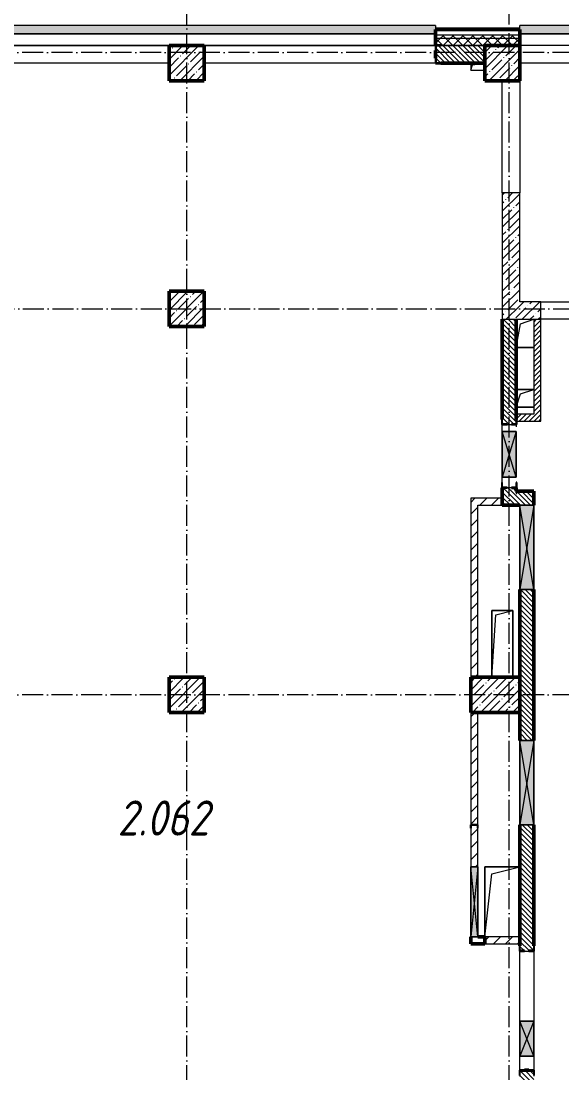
# Model space of a CAD drawing. Header units: millimetres. Extents: x -213536 to 1564669, y -45299 to 942238.
# Drawn here: x -8104 to -390, y 492109 to 507097 of the extents above; entities that cross this region are included whole.
import ezdxf

# ---------------------------------------------------------------- set-up
doc = ezdxf.new("R2010")
doc.units = ezdxf.units.MM
doc.linetypes.add('50_200_ШТРИХ_1Т_ш5_п1_п1_', pattern=[700, 500, -100, 0, -100])
for name, color, linetype, lineweight in [('3.1) ЖБ окна 1.2 м', 102, 'Continuous', 30), ('A-DETL-GENF-OTLN', 7, 'Continuous', 9), ('A-FLOR-____-OTLN', 7, 'Continuous', 9), ('A-GENM-____-MCUT', 7, 'Continuous', 25), ('A-GENM-____-OTLN', 7, 'Continuous', 9), ('A-GENM-____-OTLN-1', 7, 'Continuous', 25), ('A-GLAZ-____-OTLN', 7, 'Continuous', 9), ('A-WALL-____-MCUT-1', 7, 'Continuous', 9), ('A-WALL-____-MCUT-2', 7, 'Continuous', 50), ('A-WALL-____-MCUT-3', 7, 'Continuous', 9), ('A-WALL-____-OTLN', 7, 'Continuous', 9), ('A-WALL-____-PATT-1', 7, 'Continuous', 9), ('A-WALL-FNSH-MCUT-1', 7, 'Continuous', 9), ('I-WALL-____-OTLN', 7, 'Continuous', 9), ('S-COLS-____-MCUT', 7, 'Continuous', 50), ('S-COLS-____-OTLN', 7, 'Continuous', 9), ('S-GRID-____-OTLN-1', 7, '50_200_ШТРИХ_1Т_ш5_п1_п1_', 9), ('Марки помещений', 7, 'Continuous', 9)]:
    doc.layers.add(name, color=color, linetype=linetype, lineweight=lineweight)
doc.layers.add('A-GLAZ-____-OTLN-1', color=7, linetype='Continuous', lineweight=9, true_color=0xc0c0c0)
doc.styles.add('ISOCPEUR_I_3', font='isocpeui.ttf', dxfattribs={"width": 0.85, "height": 2.2})
pattern_1 = [(45, (-15591.66, 459015.94), (-70.71068, 70.71068), []), (135, (-15591.66, 459015.94), (-70.71068, -70.71068), [])]
pattern_2 = [(45, (-15591.66, 459015.94), (-114.04925, 114.04925), []), (45, (-15477.61, 459015.94), (-114.04925, 114.04925), [201.612, -40.322, 3.353, -36.97])]
pattern_3 = [(45, (-15591.663, 459015.94), (-35.35534, 35.35534), [])]
pattern_4 = [(45, (-15591.66, 459015.94), (-84.8528, 84.8528), [])]
pattern_5 = [(135, (-15591.663, 459015.94), (-35.35534, -35.35534), [])]

# ---------------------------------------------------------------- blocks, each defined once
blk = doc.blocks.new('BSC_Колонна _Прямоугольная - 500х500-V7-АР1_План отверстий 2 этажа в осях 1-64_А-ГГ')
at = {"layer": 'S-COLS-____-OTLN'}
h = blk.add_hatch(dxfattribs=at)
h.set_pattern_fill('FP_33', color=256, style=0, pattern_type=2)
h.set_pattern_definition([(45, (-9850, -43981.04), (-114.04925, 114.04925), []), (45, (-9735.95, -43981.04), (-114.04925, 114.04925), [201.613, -40.323, 3.353, -36.97])])
h.paths.add_polyline_path([(-250, -250), (250, -250), (250, 250), (-250, 250)], flags=0)
at = {"layer": 'S-COLS-____-MCUT'}
for p, q in [((250, 250), (-250, 250)), ((-250, 250), (-250, -250)), ((250, -250), (250, 250)), ((-250, -250), (250, -250))]:
    blk.add_line(p, q, dxfattribs=at)
blk = doc.blocks.new('BSC_Колонна _Прямоугольная - 500х500-V73-АР1_План отверстий 2 этажа в осях 1-64_А-ГГ')
at = {"layer": 'S-COLS-____-OTLN'}
h = blk.add_hatch(dxfattribs=at)
h.set_pattern_fill('FP_102', color=256, style=0, pattern_type=2)
h.set_pattern_definition([(45, (-9850, -47481.04), (-114.04925, 114.04925), []), (45, (-9735.95, -47481.04), (-114.04925, 114.04925), [201.613, -40.323, 3.353, -36.97])])
h.paths.add_polyline_path([(-250, -250), (250, -250), (250, 250), (-250, 250)], flags=0)
at = {"layer": 'S-COLS-____-MCUT'}
for p, q in [((250, 250), (-250, 250)), ((-250, 250), (-250, -250)), ((250, -250), (250, 250)), ((-250, -250), (250, -250))]:
    blk.add_line(p, q, dxfattribs=at)
blk = doc.blocks.new('BSC_Колонна _Прямоугольная - 500х500-V74-АР1_План отверстий 2 этажа в осях 1-64_А-ГГ')
at = {"layer": 'S-COLS-____-OTLN'}
h = blk.add_hatch(dxfattribs=at)
h.set_pattern_fill('FP_103', color=256, style=0, pattern_type=2)
h.set_pattern_definition([(45, (-9850, -38481.04), (-114.04925, 114.04925), []), (45, (-9735.95, -38481.04), (-114.04925, 114.04925), [201.613, -40.323, 3.353, -36.97])])
h.paths.add_polyline_path([(-250, -250), (250, -250), (250, 250), (-250, 250)], flags=0)
at = {"layer": 'S-COLS-____-MCUT'}
for p, q in [((250, 250), (-250, 250)), ((-250, 250), (-250, -250)), ((250, -250), (250, 250)), ((-250, -250), (250, -250))]:
    blk.add_line(p, q, dxfattribs=at)
blk = doc.blocks.new('BSC_Колонна _Прямоугольная - 500х700-V109-АР1_План отверстий 2 этажа в осях 1-64_А-ГГ')
at = {"layer": 'S-COLS-____-OTLN'}
h = blk.add_hatch(dxfattribs=at)
h.set_pattern_fill('FP_138', color=256, style=0, pattern_type=2)
h.set_pattern_definition([(315, (-38481.04, 14250), (114.04925, 114.04925), []), (315, (-38481.04, 14135.95), (114.04925, 114.04925), [201.613, -40.323, 3.353, -36.97])])
h.paths.add_polyline_path([(-250, -350), (250, -350), (250, 350), (-250, 350), (-250, 124)], flags=0)
at = {"layer": 'S-COLS-____-MCUT'}
for p, q in [((250, 350), (-250, 350)), ((-250, 350), (-250, -350)), ((250, -350), (250, 350)), ((-250, -350), (250, -350))]:
    blk.add_line(p, q, dxfattribs=at)
blk = doc.blocks.new('Отлив_СКБ - Отлив витража_120_НВФ-31885342-АР1_План отверстий 2 этажа в осях 1-64_А-ГГ')
at = {"layer": 'A-GLAZ-____-OTLN-1'}
for points in [[(0, 0), (0, -2), (7800, -2), (7800, 0), (2809, 0)], [(0, -2), (0, -120), (7800, -120), (7800, -2), (2809, -2)]]:
    blk.add_hatch(color=256, dxfattribs=at).paths.add_polyline_path(points, flags=0)
at = {"layer": 'A-GLAZ-____-OTLN'}
for p, q in [((0, 0), (7800, 0)), ((7800, -2), (0, -2)), ((0, -120), (0, -83)), ((0, -120), (7800, -120)), ((7800, -83), (7800, -120))]:
    blk.add_line(p, q, dxfattribs=at)
blk = doc.blocks.new('Фахверк_СКБ_Уголок - 250_2700-27497298-АР1_План отверстий 2 этажа в осях 1-64_А-ГГ')
at = {"layer": 'A-GENM-____-MCUT'}
for p, q in [((200, 181), (125, 181)), ((125, 181), (125, 106)), ((131, 106), (131, 175)), ((131, 175), (200, 175)), ((200, 175), (200, 181)), ((125, 106), (131, 106)), ((131, -6), (125, -6)), ((125, -6), (125, -81)), ((125, -81), (200, -81)), ((131, -75), (131, -6)), ((200, -75), (131, -75)), ((200, -81), (200, -75))]:
    blk.add_line(p, q, dxfattribs=at)
blk = doc.blocks.new('154_Стойка_СКБ_Уголок - СМ-2480_200-28346303-АР1_План отверстий 2 этажа в осях 1-64_А-ГГ')
at = {"layer": 'A-GENM-____-MCUT'}
for p, q in [((125, 156), (125, 81)), ((200, 156), (125, 156)), ((131, 81), (131, 150)), ((131, 150), (200, 150)), ((200, 150), (200, 156)), ((125, 81), (131, 81)), ((131, 19), (125, 19)), ((125, 19), (125, -56)), ((131, -50), (131, 19)), ((125, -56), (200, -56)), ((200, -50), (131, -50)), ((200, -56), (200, -50))]:
    blk.add_line(p, q, dxfattribs=at)
blk = doc.blocks.new('Стойка_Влож_Полоса боковая - Полоса-28213942-АР1_План отверстий 2 этажа в осях 1-64_А-ГГ')
at = {"layer": 'A-GENM-____-OTLN'}
for p, q in [((-5, 60), (0, 60)), ((-5, -60), (-5, 60)), ((0, 31), (0, -31)), ((0, -60), (-5, -60))]:
    blk.add_line(p, q, dxfattribs=at)
blk = doc.blocks.new('Фахверк_СКБ_Уголок - 200_3960-28268576-АР1_План отверстий 2 этажа в осях 1-64_А-ГГ')
at = {"layer": 'A-GENM-____-MCUT'}
for p, q in [((200, 156), (125, 156)), ((125, 156), (125, 81)), ((131, 81), (131, 150)), ((131, 150), (200, 150)), ((200, 150), (200, 156)), ((125, 81), (131, 81)), ((131, 19), (125, 19)), ((125, 19), (125, -56)), ((131, -50), (131, 19)), ((125, -56), (200, -56)), ((200, -50), (131, -50)), ((200, -56), (200, -50))]:
    blk.add_line(p, q, dxfattribs=at)
blk = doc.blocks.new('154_Стойка_СКБ_Уголок - СМ-2480_200-28447058-АР1_План отверстий 2 этажа в осях 1-64_А-ГГ')
at = {"layer": 'A-GENM-____-MCUT'}
for p, q in [((125, 156), (125, 81)), ((200, 156), (125, 156)), ((131, 81), (131, 150)), ((131, 150), (200, 150)), ((200, 150), (200, 156)), ((125, 81), (131, 81)), ((131, 19), (125, 19)), ((125, 19), (125, -56)), ((131, -50), (131, 19)), ((125, -56), (200, -56)), ((200, -50), (131, -50)), ((200, -56), (200, -50))]:
    blk.add_line(p, q, dxfattribs=at)
blk = doc.blocks.new('Стойка_Влож_Полоса боковая - Полоса-28346330-АР1_План отверстий 2 этажа в осях 1-64_А-ГГ')
at = {"layer": 'A-GENM-____-OTLN'}
for p, q in [((-5, -31), (-5, 31)), ((0, 31), (0, -31))]:
    blk.add_line(p, q, dxfattribs=at)
blk = doc.blocks.new('Стойка_Влож_Уголок - Уголок-28346305-АР1_План отверстий 2 этажа в осях 1-64_А-ГГ')
at = {"layer": 'A-GENM-____-MCUT'}
for p, q in [((75, 75), (0, 75)), ((0, 0), (6, 0)), ((6, 69), (75, 69)), ((6, 0), (6, 69)), ((75, 69), (75, 75))]:
    blk.add_line(p, q, dxfattribs=at)
blk = doc.blocks.new('154_Фахверк_СКБ_Швеллер - Тип_100_3960-28318856-АР1_План отверстий 2 этажа в осях 1-64_А-ГГ')
at = {"layer": 'A-GENM-____-MCUT'}
for p, q in [((175, 50), (125, 50)), ((125, 50), (125, -50)), ((128, 47), (175, 47)), ((128, -47), (128, 47)), ((175, 47), (175, 50)), ((125, -50), (175, -50)), ((175, -47), (128, -47)), ((175, -50), (175, -47))]:
    blk.add_line(p, q, dxfattribs=at)
blk = doc.blocks.new('AR_Отверстие прямоугольное _в плите_ - AR_Отверстие прямоугольное _в плите_-30459204-АР1_План отверстий 2 этажа в осях 1-64_А-ГГ')
at = {"layer": 'A-GENM-____-OTLN'}
for p, q in [((-63, 137), (125, 200)), ((-125, -200), (-63, 137)), ((-125, -200), (125, -200))]:
    blk.add_line(p, q, dxfattribs=at)
blk = doc.blocks.new('AR_Отверстие прямоугольное _в плите_ - AR_Отверстие прямоугольное _в плите_-30458064-АР1_План отверстий 2 этажа в осях 1-64_А-ГГ')
at = {"layer": 'A-GENM-____-OTLN'}
for p, q in [((125, 125), (-125, 125)), ((-125, -125), (-63, 63)), ((-63, 63), (125, 125)), ((-125, -125), (125, -125))]:
    blk.add_line(p, q, dxfattribs=at)
blk = doc.blocks.new('AR_Отверстие прямоугольное _в плите_ - AR_Отверстие прямоугольное _в плите_-V165-АР1_План отверстий 2 этажа в осях 1-64_А-ГГ')
at = {"layer": 'A-GENM-____-OTLN'}
for p, q in [((-100, 50), (-100, -50)), ((-100, -50), (-75, 25)), ((-75, 25), (100, 50)), ((-100, -50), (100, -50))]:
    blk.add_line(p, q, dxfattribs=at)
blk = doc.blocks.new('AR_Отверстие прямоугольное _в плите_ - AR_Отверстие прямоугольное _в плите_-30553070-АР1_План отверстий 2 этажа в осях 1-64_А-ГГ')
at = {"layer": 'A-GENM-____-OTLN'}
for p, q in [((150, 475), (-150, 475)), ((-150, 475), (-150, -475)), ((-90, 415), (150, 475)), ((150, -475), (150, 475)), ((-150, -475), (-90, 415))]:
    blk.add_line(p, q, dxfattribs=at)
blk = doc.blocks.new('AR_Отверстие прямоугольное _в плите_ - AR_Отверстие прямоугольное _в плите_-V191-АР1_План отверстий 2 этажа в осях 1-64_А-ГГ')
at = {"layer": 'A-GENM-____-OTLN'}
for p, q in [((250, 500), (-250, 500)), ((-250, 500), (-250, -500)), ((-150, 400), (250, 500)), ((-250, -500), (-150, 400))]:
    blk.add_line(p, q, dxfattribs=at)
blk = doc.blocks.new('Отлив_СКБ - Отлив витража_120_НВФ-31885289-АР1_План отверстий 2 этажа в осях 1-64_А-ГГ')
at = {"layer": 'A-GLAZ-____-OTLN-1'}
for points in [[(1000, 2), (1000, 120), (0, 120), (0, 2)], [(1000, 0), (1000, 2), (0, 2), (0, 0)]]:
    blk.add_hatch(color=256, dxfattribs=at).paths.add_polyline_path(points, flags=0)
at = {"layer": 'A-GLAZ-____-OTLN'}
for p, q in [((0, 83), (0, 120)), ((1000, 120), (0, 120)), ((0, 2), (1000, 2)), ((1000, 120), (1000, 83)), ((1000, 0), (0, 0))]:
    blk.add_line(p, q, dxfattribs=at)
blk = doc.blocks.new('AR_Отверстие прямоугольное _в стене_ - AR_Отверстие прямоугольное _в стене__ОВ-36896535-АР1_План отверстий 2 этажа в осях 1-64_А-ГГ')
at = {"layer": 'A-GLAZ-____-OTLN'}
blk.add_hatch(color=256, dxfattribs=at).paths.add_polyline_path([(600, -100), (600, 100), (-600, 100), (-600, -100)], flags=0)
at = {"layer": 'A-DETL-GENF-OTLN'}
for p, q in [((-600, -100), (-600, 100)), ((-600, 100), (600, 100)), ((600, 100), (-600, -100)), ((-600, 100), (600, -100)), ((600, 100), (-600, 100)), ((-600, 100), (-600, -100)), ((600, 100), (600, -100)), ((600, -100), (600, 100)), ((600, -100), (-600, -100)), ((-600, -100), (600, -100))]:
    blk.add_line(p, q, dxfattribs=at)
blk = doc.blocks.new('AR_Отверстие прямоугольное _в стене__БезПР - AR_Отверстие прямоугольное _в стене__БезПР-36788778-АР1_План отверстий 2 этажа в осях 1-64_А-ГГ')
at = {"layer": 'A-GLAZ-____-OTLN'}
blk.add_hatch(color=256, dxfattribs=at).paths.add_polyline_path([(325, -100), (325, 100), (-325, 100), (-325, -100), (-110, -100)], flags=0)
at = {"layer": 'A-DETL-GENF-OTLN'}
for p, q in [((-325, -100), (-325, 100)), ((-325, 100), (325, 100)), ((325, 100), (-325, -100)), ((-325, 100), (325, -100)), ((325, 100), (-325, 100)), ((-325, 100), (-325, -100)), ((325, 100), (325, -100)), ((325, -100), (325, 100)), ((325, -100), (-325, -100)), ((-325, -100), (325, -100))]:
    blk.add_line(p, q, dxfattribs=at)
at = {"layer": 'A-GLAZ-____-OTLN'}
blk.add_line((325, 100), (-325, 100), dxfattribs=at)
blk = doc.blocks.new('AR_Отверстие прямоугольное _в стене_ - AR_Отверстие прямоугольное _в стене__ОВ-36897900-АР1_План отверстий 2 этажа в осях 1-64_А-ГГ')
at = {"layer": 'A-GLAZ-____-OTLN'}
blk.add_hatch(color=256, dxfattribs=at).paths.add_polyline_path([(500, -50), (500, 50), (-500, 50), (-500, -50), (395, -50)], flags=0)
at = {"layer": 'A-DETL-GENF-OTLN'}
for p, q in [((-500, -50), (-500, 50)), ((-500, 50), (500, 50)), ((500, 50), (-500, -50)), ((-500, 50), (500, -50)), ((500, 50), (-500, 50)), ((-500, 50), (-500, -50)), ((500, 50), (500, -50)), ((500, -50), (500, 50)), ((500, -50), (-500, -50)), ((-500, -50), (500, -50))]:
    blk.add_line(p, q, dxfattribs=at)
blk = doc.blocks.new('AR_Отверстие прямоугольное _в стене__БезПР - AR_Отверстие прямоугольное _в стене__БезПР-36789077-АР1_План отверстий 2 этажа в осях 1-64_А-ГГ')
at = {"layer": 'A-GLAZ-____-OTLN'}
blk.add_hatch(color=256, dxfattribs=at).paths.add_polyline_path([(600, -100), (600, 100), (-600, 100), (-600, -100), (285, -100)], flags=0)
at = {"layer": 'A-DETL-GENF-OTLN'}
for p, q in [((-600, -100), (-600, 100)), ((-600, 100), (600, 100)), ((600, 100), (-600, -100)), ((-600, 100), (600, -100)), ((600, 100), (-600, 100)), ((-600, 100), (-600, -100)), ((600, 100), (600, -100)), ((600, -100), (600, 100)), ((600, -100), (-600, -100)), ((-600, -100), (600, -100))]:
    blk.add_line(p, q, dxfattribs=at)
at = {"layer": 'A-GLAZ-____-OTLN'}
blk.add_line((600, 100), (-600, 100), dxfattribs=at)
blk = doc.blocks.new('AR_Отверстие прямоугольное _в стене__БезПР - AR_Отверстие прямоугольное _в стене__БезПР-36789146-АР1_План отверстий 2 этажа в осях 1-64_А-ГГ')
at = {"layer": 'A-GLAZ-____-OTLN'}
blk.add_hatch(color=256, dxfattribs=at).paths.add_polyline_path([(250, -100), (250, 100), (-250, 100), (-250, -100)], flags=0)
at = {"layer": 'A-DETL-GENF-OTLN'}
for p, q in [((-250, -100), (-250, 100)), ((-250, 100), (250, 100)), ((250, 100), (-250, -100)), ((-250, 100), (250, -100)), ((250, 100), (-250, 100)), ((-250, 100), (-250, -100)), ((250, 100), (250, -100)), ((250, -100), (250, 100)), ((250, -100), (-250, -100)), ((-250, -100), (250, -100))]:
    blk.add_line(p, q, dxfattribs=at)
at = {"layer": 'A-GLAZ-____-OTLN'}
blk.add_line((250, 100), (-250, 100), dxfattribs=at)
blk = doc.blocks.new('BSC_Колонна _Прямоугольная1 - 200х100 _металл_-35191705-АР1_План отверстий 2 этажа в осях 1-64_А-ГГ')
at = {"layer": 'S-COLS-____-MCUT'}
for p, q in [((100, 50), (-100, 50)), ((-100, 50), (-100, -50)), ((100, -50), (100, 50)), ((-100, -50), (0, -50))]:
    blk.add_line(p, q, dxfattribs=at)
blk = doc.blocks.new('2этаж')
at = {"layer": 'S-GRID-____-OTLN-1', "color": 251, "ltscale": 0.6, "true_color": 0x636466}
for p, q in [((-5741.7, 454533.3), (-5741.7, 508896.9)), ((-1141.7, 454533.3), (-1141.7, 508896.9)), ((11116.1, 506647), (-20260.4, 506647)), ((-20260.4, 502997), (11116.1, 502997)), ((11116.1, 497497), (-20260.4, 497497))]:
    blk.add_line(p, q, dxfattribs=at)

msp = doc.modelspace()

# ---------------------------------------------------------------- hatches: boundary and pattern name
at = {"layer": 'A-WALL-____-PATT-1'}
h = msp.add_hatch(dxfattribs=at)
h.set_pattern_fill('FP_3', color=256, style=0, pattern_type=2)
h.set_pattern_definition([(45, (-15591.66, 459015.94), (-85.53659, 85.53659), []), (45, (-15534.64, 459015.94), (-85.53659, 85.53659), [])])
h.paths.add_polyline_path([(8188.3, 506977), (8188.3, 506997), (8.3, 506997), (8.3, 506977), (5604.2, 506977)], flags=0)
h.paths.add_polyline_path([(-991.7, 506977), (-991.7, 506997), (-2191.7, 506997), (-2191.7, 506977), (-1465.6, 506977)], flags=0)
h.paths.add_polyline_path([(-9991.7, 506977), (-9991.7, 506997), (-18271.7, 506997), (-18271.7, 506977), (-10303, 506977)], flags=0)
h = msp.add_hatch(dxfattribs=at)
h.set_pattern_fill('FP_1', color=256, style=0, pattern_type=2)
h.set_pattern_definition(pattern_1)
h.paths.add_polyline_path([(8058.3, 506847), (8108.3, 506847), (8108.3, 506897), (8.3, 506897), (8.3, 506847), (5604.2, 506847)], flags=0)
h.paths.add_polyline_path([(-991.7, 506847), (-991.7, 506897), (-2191.7, 506897), (-2191.7, 506847), (-1465.6, 506847)], flags=0)
h.paths.add_polyline_path([(-10303, 506847), (-9991.7, 506847), (-9991.7, 506897), (-18141.7, 506897), (-18141.7, 506847), (-12070.4, 506847)], flags=0)
h = msp.add_hatch(dxfattribs=at)
h.set_pattern_fill('FP_1', color=256, style=0, pattern_type=2)
h.set_pattern_definition(pattern_1)
h.paths.add_polyline_path([(7958.3, 506747), (8058.3, 506747), (8058.3, 506847), (8.3, 506847), (8.3, 506747), (5604.2, 506747)], flags=0)
h.paths.add_polyline_path([(-991.7, 506747), (-991.7, 506847), (-2191.7, 506847), (-2191.7, 506753), (-2116.7, 506753), (-2116.7, 506747), (-1465.6, 506747)], flags=0)
h.paths.add_polyline_path([(-9991.7, 506747), (-9991.7, 506847), (-18041.7, 506847), (-18041.7, 506747), (-10303, 506747)], flags=0)
h = msp.add_hatch(dxfattribs=at)
h.set_pattern_fill('FP_6', color=256, style=0, pattern_type=2)
h.set_pattern_definition(pattern_5)
h.paths.add_polyline_path([(-2185.7, 506497), (-1491.7, 506497), (-1491.7, 506747), (-2185.7, 506747), (-2185.7, 506678), (-2191.7, 506678), (-2191.7, 506566), (-2185.7, 506566)], flags=0)
h = msp.add_hatch(dxfattribs=at)
h.set_pattern_fill('FP_25', color=256, style=0, pattern_type=2)
h.set_pattern_definition(pattern_2)
h.paths.add_polyline_path([(-991.7, 502847), (-991.7, 504647), (-1241.7, 504647), (-1241.7, 502847)], flags=0)
h = msp.add_hatch(dxfattribs=at)
h.set_pattern_fill('FP_25', color=256, style=0, pattern_type=2)
h.set_pattern_definition(pattern_2)
h.paths.add_polyline_path([(7458.3, 502847), (7458.3, 503097), (908.3, 503097), (908.3, 502847), (5604.2, 502847)], flags=0)
h.paths.add_polyline_path([(-691.7, 502847), (-691.7, 503097), (-991.7, 503097), (-991.7, 502847)], flags=0)
h = msp.add_hatch(dxfattribs=at)
h.set_pattern_fill('FP_6', color=256, style=0, pattern_type=2)
h.set_pattern_definition(pattern_5)
h.paths.add_polyline_path([(-1201.7, 500397), (-1041.7, 500397), (-1041.7, 500447), (-1241.7, 500447), (-1241.7, 500397)], flags=0)
h.paths.add_polyline_path([(-1110.7, 501347), (-1110.7, 501353), (-1041.7, 501353), (-1041.7, 502847), (-1241.7, 502847), (-1240.9, 501353), (-1172.7, 501353), (-1172.7, 501347)], flags=0)
h = msp.add_hatch(dxfattribs=at)
h.set_pattern_fill('FP_5', color=256, style=0, pattern_type=2)
h.set_pattern_definition(pattern_3)
h.paths.add_polyline_path([(-691.7, 501497), (-691.7, 502847), (-791.7, 502847), (-791.7, 501497)], flags=0)
h = msp.add_hatch(dxfattribs=at)
h.set_pattern_fill('FP_5', color=256, style=0, pattern_type=2)
h.set_pattern_definition(pattern_3)
h.paths.add_polyline_path([(-691.7, 501397), (-691.7, 501497), (-1041.7, 501497), (-1041.7, 501422), (-1035.7, 501422), (-1035.7, 501397)], flags=0)
h = msp.add_hatch(dxfattribs=at)
h.set_pattern_fill('FP_4', color=256, style=0, pattern_type=2)
h.set_pattern_definition(pattern_4)
h.paths.add_polyline_path([(-1691.7, 497747), (-1591.7, 497747), (-1591.7, 500297), (-1691.7, 500297)], flags=0)
h = msp.add_hatch(dxfattribs=at)
h.set_pattern_fill('FP_4', color=256, style=0, pattern_type=2)
h.set_pattern_definition(pattern_4)
h.paths.add_polyline_path([(-1241.7, 500197), (-1241.7, 500297), (-1591.7, 500297), (-1591.7, 500197), (-1465.6, 500197)], flags=0)
h = msp.add_hatch(dxfattribs=at)
h.set_pattern_fill('FP_6', color=256, style=0, pattern_type=2)
h.set_pattern_definition(pattern_5)
h.paths.add_polyline_path([(-991.7, 500197), (-791.7, 500197), (-791.7, 500397), (-1241.7, 500397), (-1241.7, 500197)], flags=0)
h = msp.add_hatch(dxfattribs=at)
h.set_pattern_fill('FP_6', color=256, style=0, pattern_type=2)
h.set_pattern_definition(pattern_5)
h.paths.add_polyline_path([(-991.7, 491747), (-791.7, 491747), (-791.7, 492141), (-860.7, 492141), (-860.7, 492147), (-922.7, 492147), (-922.7, 492141), (-991.7, 492141), (-991.7, 492072)], flags=0)
h.paths.add_polyline_path([(-860.7, 493847), (-860.7, 493853), (-791.7, 493853), (-791.7, 495647), (-991.7, 495647), (-991.5, 493853), (-922.7, 493853), (-922.7, 493847)], flags=0)
h.paths.add_polyline_path([(-791.7, 496847), (-791.7, 498997), (-991.7, 498997), (-991.7, 496847), (-897.2, 496847)], flags=0)
h = msp.add_hatch(dxfattribs=at)
h.set_pattern_fill('FP_4', color=256, style=0, pattern_type=2)
h.set_pattern_definition(pattern_4)
h.paths.add_polyline_path([(-1691.7, 495047), (-1591.7, 495047), (-1591.7, 495597), (-1594.7, 495597), (-1594.7, 495644), (-1688.7, 495644), (-1688.7, 495597), (-1691.7, 495597)], flags=0)
h.paths.add_polyline_path([(-1591.7, 495647), (-1591.7, 497247), (-1691.7, 497247), (-1691.7, 495647), (-1594.7, 495647)], flags=0)
h = msp.add_hatch(dxfattribs=at)
h.set_pattern_fill('FP_4', color=256, style=0, pattern_type=2)
h.set_pattern_definition(pattern_4)
h.paths.add_polyline_path([(-991.7, 493947), (-991.7, 494047), (-1491.7, 494047), (-1491.7, 493947), (-1465.6, 493947)], flags=0)
at = {"layer": 'S-COLS-____-OTLN'}
h = msp.add_hatch(dxfattribs=at)
h.set_pattern_fill('FP_25', color=256, style=0, pattern_type=2)
h.set_pattern_definition(pattern_2)
h.paths.add_polyline_path([(-1491.7, 506247), (-991.7, 506247), (-991.7, 506747), (-1491.7, 506747)], flags=0)

# ---------------------------------------------------------------- linework, layer by layer
at = {"layer": 'A-FLOR-____-OTLN'}
for p, q in [((-791.7, 502447), (-1041.7, 502447)), ((-1041.7, 501847), (-791.7, 501847)), ((-791.7, 501597), (-1041.7, 501597)), ((-1391.7, 498697), (-1091.7, 498697)), ((-1391.7, 497747), (-1391.7, 498697)), ((-1091.7, 498697), (-1091.7, 497747)), ((-1491.7, 495047), (-991.7, 495047)), ((-1491.7, 494047), (-1491.7, 495047))]:
    msp.add_line(p, q, dxfattribs=at)
at = {"layer": 'A-WALL-____-MCUT-1'}
for p, q in [((-1241.7, 504647), (-1241.7, 502847)), ((-991.7, 504647), (-1241.7, 504647)), ((-991.7, 503097), (-991.7, 504647)), ((-691.7, 503097), (-991.7, 503097)), ((-691.7, 502847), (-691.7, 503097)), ((-1241.7, 502847), (-691.7, 502847))]:
    msp.add_line(p, q, dxfattribs=at)
at = {"layer": 'A-WALL-____-MCUT-2'}
for p, q in [((-991.7, 506977), (-2191.7, 506977)), ((-2191.7, 506977), (-2191.7, 506753)), ((-991.7, 506747), (-991.7, 506977)), ((-1491.7, 506747), (-991.7, 506747)), ((-1491.7, 506497), (-1491.7, 506747)), ((-2191.7, 506678), (-2191.7, 506566)), ((-2116.7, 506497), (-1491.7, 506497)), ((-1241.7, 502847), (-1241.7, 501422)), ((-1041.7, 501422), (-1041.7, 502847)), ((-1241.7, 500447), (-1241.7, 500197)), ((-1041.7, 500397), (-1041.7, 500447)), ((-791.7, 500397), (-1041.7, 500397)), ((-791.7, 500197), (-791.7, 500397)), ((-1241.7, 500197), (-991.7, 500197)), ((-991.7, 498997), (-991.7, 497747)), ((-791.7, 496847), (-791.7, 498997)), ((-991.7, 497247), (-991.7, 496847)), ((-991.7, 495647), (-991.7, 493922)), ((-791.7, 493922), (-791.7, 495647)), ((-860.7, 492147), (-922.7, 492147))]:
    msp.add_line(p, q, dxfattribs=at)
at = {"layer": 'A-WALL-____-MCUT-3'}
for p, q in [((-991.7, 506897), (-2191.7, 506897)), ((-991.7, 506847), (-2191.7, 506847)), ((-2116.7, 506747), (-1491.7, 506747)), ((-1491.7, 506747), (-2116.7, 506747))]:
    msp.add_line(p, q, dxfattribs=at)
at = {"layer": 'A-WALL-____-OTLN'}
for p, q in [((-5991.7, 506747), (-9991.7, 506747)), ((-9991.7, 506747), (-5991.7, 506747)), ((-2191.7, 506747), (-5491.7, 506747)), ((-5491.7, 506747), (-2191.7, 506747)), ((8.3, 506747), (-991.7, 506747)), ((-5991.7, 506497), (-9991.7, 506497)), ((-2191.7, 506497), (-5491.7, 506497)), ((8.3, 506497), (-991.7, 506497)), ((-1241.7, 504647), (-1241.7, 506247)), ((-991.7, 506247), (-991.7, 504647)), ((-691.7, 503097), (908.3, 503097)), ((908.3, 502847), (-691.7, 502847))]:
    msp.add_line(p, q, dxfattribs=at)
at = {"layer": 'A-WALL-FNSH-MCUT-1'}
for p, q in [((-991.7, 506997), (-2191.7, 506997)), ((-2191.7, 506997), (-2191.7, 506977)), ((-2191.7, 506977), (-991.7, 506977)), ((-991.7, 506977), (-991.7, 506997)), ((-791.7, 502847), (-791.7, 501497)), ((-691.7, 501397), (-691.7, 502847)), ((-791.7, 501497), (-1041.7, 501497)), ((-1035.7, 501397), (-691.7, 501397)), ((-1691.7, 500297), (-1691.7, 497747)), ((-1241.7, 500297), (-1691.7, 500297)), ((-1591.7, 497747), (-1591.7, 500197)), ((-1591.7, 500197), (-1241.7, 500197)), ((-1691.7, 497247), (-1691.7, 495647)), ((-1591.7, 495647), (-1591.7, 497247)), ((-1691.7, 495597), (-1691.7, 495047)), ((-1591.7, 495047), (-1591.7, 495597)), ((-991.7, 494047), (-1491.7, 494047)), ((-991.7, 493947), (-991.7, 494047)), ((-1491.7, 493947), (-991.7, 493947))]:
    msp.add_line(p, q, dxfattribs=at)
at = {"layer": 'I-WALL-____-OTLN'}
for p, q in [((-1241.7, 501247), (-1241.7, 501347)), ((-1041.7, 501347), (-1041.7, 501317)), ((-1241.7, 500522), (-1241.7, 500597)), ((-991.7, 492847), (-991.7, 493847)), ((-791.7, 493847), (-791.7, 492847)), ((-991.7, 492147), (-991.7, 492347)), ((-791.7, 492347), (-791.7, 492147))]:
    msp.add_line(p, q, dxfattribs=at)
at = {"layer": 'S-COLS-____-MCUT'}
for p, q in [((-991.7, 506747), (-1491.7, 506747)), ((-1491.7, 506747), (-1491.7, 506247)), ((-991.7, 506247), (-991.7, 506747)), ((-1491.7, 506247), (-991.7, 506247))]:
    msp.add_line(p, q, dxfattribs=at)

# ---------------------------------------------------------------- block references
at = {"layer": '3.1) ЖБ окна 1.2 м'}
msp.add_blockref('2этаж', (0, 0), dxfattribs=at)
at = {"layer": 'A-GENM-____-OTLN'}
for name, p in [('AR_Отверстие прямоугольное _в плите_ - AR_Отверстие прямоугольное _в плите_-V165-АР1_План отверстий 2 этажа в осях 1-64_А-ГГ', (-1591.7, 506447)), ('AR_Отверстие прямоугольное _в плите_ - AR_Отверстие прямоугольное _в плите_-30459204-АР1_План отверстий 2 этажа в осях 1-64_А-ГГ', (-916.7, 502647)), ('AR_Отверстие прямоугольное _в плите_ - AR_Отверстие прямоугольное _в плите_-30458064-АР1_План отверстий 2 этажа в осях 1-64_А-ГГ', (-916.7, 501722)), ('AR_Отверстие прямоугольное _в плите_ - AR_Отверстие прямоугольное _в плите_-30553070-АР1_План отверстий 2 этажа в осях 1-64_А-ГГ', (-1241.7, 498222)), ('AR_Отверстие прямоугольное _в плите_ - AR_Отверстие прямоугольное _в плите_-V191-АР1_План отверстий 2 этажа в осях 1-64_А-ГГ', (-1241.7, 494547))]:
    msp.add_blockref(name, p, dxfattribs=at)
for name, p, rotation in [('Стойка_Влож_Полоса боковая - Полоса-28213942-АР1_План отверстий 2 этажа в осях 1-64_А-ГГ', (-1141.7, 501347), 90.00000000000072), ('Стойка_Влож_Полоса боковая - Полоса-28346330-АР1_План отверстий 2 этажа в осях 1-64_А-ГГ', (-1141.7, 500447), 270.0000000000007), ('Стойка_Влож_Уголок - Уголок-28346305-АР1_План отверстий 2 этажа в осях 1-64_А-ГГ', (-1110.7, 500447), 270.0000000000007), ('Стойка_Влож_Полоса боковая - Полоса-28213942-АР1_План отверстий 2 этажа в осях 1-64_А-ГГ', (-891.7, 493847), 90.00000000000072)]:
    msp.add_blockref(name, p, dxfattribs=dict(at, rotation=rotation))
at = {"layer": 'A-GENM-____-OTLN-1'}
msp.add_blockref('Фахверк_СКБ_Уголок - 250_2700-27497298-АР1_План отверстий 2 этажа в осях 1-64_А-ГГ', (-2316.7, 506572), dxfattribs=at)
for name, p, rotation in [('154_Стойка_СКБ_Уголок - СМ-2480_200-28346303-АР1_План отверстий 2 этажа в осях 1-64_А-ГГ', (-1091.7, 501222), 90.00000000000071), ('154_Стойка_СКБ_Уголок - СМ-2480_200-28447058-АР1_План отверстий 2 этажа в осях 1-64_А-ГГ', (-1091.7, 500322), 90.00000000000071), ('154_Фахверк_СКБ_Швеллер - Тип_100_3960-28318856-АР1_План отверстий 2 этажа в осях 1-64_А-ГГ', (-1641.7, 495772), 269.9999999999999), ('154_Стойка_СКБ_Уголок - СМ-2480_200-28346303-АР1_План отверстий 2 этажа в осях 1-64_А-ГГ', (-841.7, 493722), 90.00000000000071), ('Фахверк_СКБ_Уголок - 200_3960-28268576-АР1_План отверстий 2 этажа в осях 1-64_А-ГГ', (-941.7, 492272), 270.0000000000007)]:
    msp.add_blockref(name, p, dxfattribs=dict(at, rotation=rotation))
at = {"layer": 'A-GLAZ-____-OTLN'}
for name, p, rotation in [('Отлив_СКБ - Отлив витража_120_НВФ-31885342-АР1_План отверстий 2 этажа в осях 1-64_А-ГГ', (-2191.7, 506914), 180), ('AR_Отверстие прямоугольное _в стене__БезПР - AR_Отверстие прямоугольное _в стене__БезПР-36788778-АР1_План отверстий 2 этажа в осях 1-64_А-ГГ', (-1141.7, 500922), 270.0000000000007), ('AR_Отверстие прямоугольное _в стене__БезПР - AR_Отверстие прямоугольное _в стене__БезПР-36789077-АР1_План отверстий 2 этажа в осях 1-64_А-ГГ', (-891.7, 499597), 270.0000000000007), ('AR_Отверстие прямоугольное _в стене_ - AR_Отверстие прямоугольное _в стене__ОВ-36896535-АР1_План отверстий 2 этажа в осях 1-64_А-ГГ', (-891.7, 496247), 270.0000000000007), ('AR_Отверстие прямоугольное _в стене_ - AR_Отверстие прямоугольное _в стене__ОВ-36897900-АР1_План отверстий 2 этажа в осях 1-64_А-ГГ', (-1641.7, 494547), 269.9999999999999), ('AR_Отверстие прямоугольное _в стене__БезПР - AR_Отверстие прямоугольное _в стене__БезПР-36789146-АР1_План отверстий 2 этажа в осях 1-64_А-ГГ', (-891.7, 492597), 270.0000000000007)]:
    msp.add_blockref(name, p, dxfattribs=dict(at, rotation=rotation))
msp.add_blockref('Отлив_СКБ - Отлив витража_120_НВФ-31885289-АР1_План отверстий 2 этажа в осях 1-64_А-ГГ', (-991.7, 506914), dxfattribs=at)
at = {"layer": 'S-COLS-____-OTLN'}
for name, p in [('BSC_Колонна _Прямоугольная - 500х500-V73-АР1_План отверстий 2 этажа в осях 1-64_А-ГГ', (-5741.7, 506497)), ('BSC_Колонна _Прямоугольная - 500х500-V7-АР1_План отверстий 2 этажа в осях 1-64_А-ГГ', (-5741.7, 502997)), ('BSC_Колонна _Прямоугольная - 500х500-V74-АР1_План отверстий 2 этажа в осях 1-64_А-ГГ', (-5741.7, 497497))]:
    msp.add_blockref(name, p, dxfattribs=at)
for name, p, rotation in [('BSC_Колонна _Прямоугольная - 500х700-V109-АР1_План отверстий 2 этажа в осях 1-64_А-ГГ', (-1341.7, 497497), 89.9999999999999), ('BSC_Колонна _Прямоугольная1 - 200х100 _металл_-35191705-АР1_План отверстий 2 этажа в осях 1-64_А-ГГ', (-1591.7, 493997), 180)]:
    msp.add_blockref(name, p, dxfattribs=dict(at, rotation=rotation))

# ---------------------------------------------------------------- texts
at = {"layer": 'Марки помещений', "insert": (-6728.6, 495992.2), "char_height": 500, "width": 785.654, "attachment_point": 1, "style": 'ISOCPEUR_I_3'}
msp.add_mtext('2.062', dxfattribs=at)

doc.saveas('drawing.dxf')
